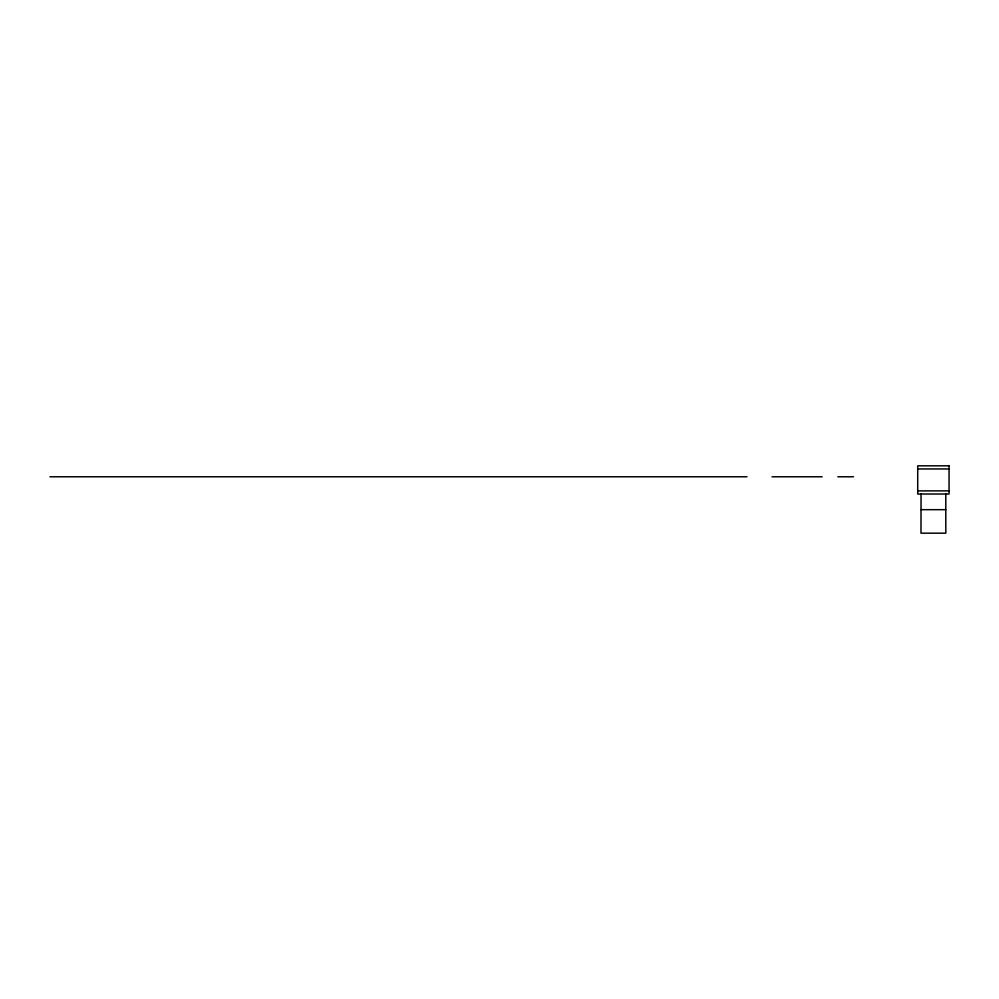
<?xml version="1.0" encoding="UTF-8"?>
<svg xmlns="http://www.w3.org/2000/svg" width="999" height="999" viewBox="0 0 999 999"><rect width="100%" height="100%" fill="white"/><g stroke="black" fill="none" stroke-linecap="round" stroke-linejoin="round"><path stroke-width="1.5" d="M917.719 468.956L949.05 468.956M49.95 476.785L746.99 476.785M772.052 476.785L822.177 476.785M837.836 476.785L853.496 476.785M917.719 490.884L949.05 490.884M921.053 509.677L945.716 509.677M945.803 494.018L945.803 533.179L920.978 533.179L921.053 494.018M949.05 465.821L917.719 465.821L917.719 494.018L949.05 494.018L949.05 465.821"/></g></svg>
